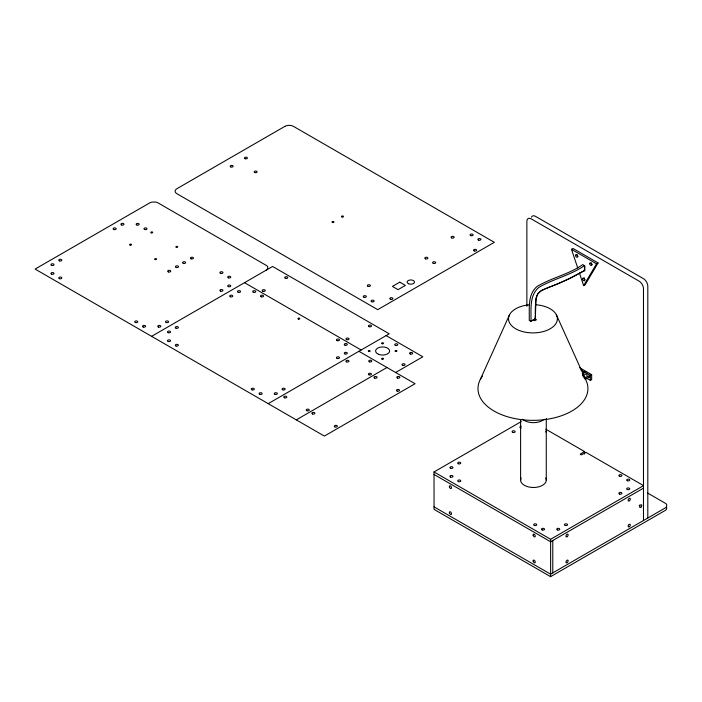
<?xml version="1.0" encoding="UTF-8"?>
<svg xmlns="http://www.w3.org/2000/svg" width="702" height="702" viewBox="0 0 702 702"><rect width="100%" height="100%" fill="white"/><g stroke="black" fill="none" stroke-linecap="round" stroke-linejoin="round"><path stroke-width="1.05" d="M535.275 314.127L535.301 309.249M535.31 308.924L535.652 301.527M480.335 379.405L509.564 314.698M579.475 273.166L583.652 285.609L596.542 263.812L598.06 262.934L572.99 248.447L571.472 249.324L577.737 267.98M598.06 262.934L585.161 284.74L583.652 285.609M584.871 270.832L584.871 265.847L582.739 264.61C568.752 274.438 551.509 277.79 537.056 286.469C527.246 294.814 529.641 308.941 529.238 320.349L530.966 321.349L535.284 318.831L536.047 298.701A12.013 6.932 -60 0 1 536.776 295.937A6.064 3.501 -60 0 1 537.899 293.752L541.514 290.567A26.641 15.383 -60 0 1 543.094 289.733L545.498 288.662M151.597 336.337L272.595 266.47L389.215 333.801L268.217 403.659M296.288 419.866L386.995 367.506M395.63 372.49L422.841 356.783L386.126 335.582M582.283 373.587L586.03 371.419M582.59 373.903L585.178 372.411M582.59 375.903L586.907 373.403L586.907 378.396L585.178 379.387M580.861 369.919L590.364 375.403L591.654 374.657L591.654 379.642L590.364 380.387L585.731 377.72M666.496 506.783A5.362 3.098 0 0 1 666.689 507.098L666.558 509.161A6.485 3.738 0 0 1 665.022 510.565L550.57 576.649L434.064 509.389L434.012 471.955L521.244 421.586M584.591 454.08L584.591 451.588L580.642 453.869A0.913 0.526 0 0 0 580.642 454.624A0.913 0.526 0 0 0 581.94 454.624L585.889 452.334L643.55 485.626L550.622 539.276L434.012 471.955M643.55 488.118L550.622 541.768L434.012 474.447M530.966 321.349C531.361 309.88 528.966 295.577 538.987 287.302C553.457 278.834 570.515 275.324 584.468 265.602L584.468 270.595L571.156 277.773L559.231 283.248M584.468 270.595L568.33 279.15L553.983 285.372M558.862 283.397L545.691 288.583M553.676 285.486L548.832 287.346M548.595 287.443L541.514 290.567A12.399 7.16 -60 0 0 539.452 292.006A6.143 3.545 -60 0 0 537.899 293.752L536.047 298.701A27.65 15.962 -60 0 0 535.661 301.527M534.74 318.743L536.468 319.735L534.74 320.735L533.011 319.735M579.624 367.708L591.654 374.657M545.84 429.212L584.591 451.588M647.534 492.988L665.321 503.264A5.362 3.098 0 0 1 666.689 504.606L666.558 506.668A6.485 3.738 0 0 1 665.022 508.072L550.57 574.157L550.57 576.649M244.524 282.687L361.144 350.008M358.915 351.298L415.066 383.713L324.368 436.082L35.1 269.077L149.552 202.992A6.485 3.738 0 0 1 151.992 202.106L155.563 202.027A5.362 3.098 0 0 1 157.897 202.817L266.356 265.444A5.362 3.098 0 0 1 267.716 266.786L267.594 268.848A6.485 3.738 0 0 1 266.058 270.252M434.012 506.862L550.622 574.192L550.622 539.276M571.472 249.324L596.542 263.812M556.326 314.698L585.547 379.405M535.284 318.831L535.275 315.76M647.806 518.085L647.806 286.17A6.107 3.528 60 0 0 643.488 278.694L535.503 216.348A6.107 3.528 60 0 0 531.484 217.199M643.488 520.577L643.488 288.662A6.107 3.528 60 0 0 639.162 281.186L531.186 218.849A6.107 3.528 60 0 0 526.869 221.341L526.869 306.239M590.364 375.403L590.364 380.387M582.59 370.91L582.59 374.903M552.781 540.522L552.781 572.946M546.27 418.489L546.27 480.08M520.612 419.568L520.612 480.08M592.155 264.4A1.465 0.842 60 0 1 591.277 262.873M578.123 256.309A1.465 0.842 60 0 1 577.018 254.475M585.108 279.782A1.465 0.842 60 0 1 584.213 277.641M589.311 376.158A0.974 0.562 60 0 1 589.25 375.903M639.425 505.045A1.527 0.877 -60 0 1 639.18 505.484M545.796 431.265A1.527 0.877 0 0 1 545.787 432.081M521.226 428.036A1.527 0.877 0 0 1 519.892 427.176A1.527 0.877 0 0 1 521.165 426.289M545.752 477.992A12.829 7.406 0 0 1 533.441 487.486A12.829 7.406 0 0 1 521.13 477.992M544.234 419.252A12.829 7.406 0 0 1 522.648 419.252M583.731 377.299A0.974 0.562 -60 0 1 584.898 376.632A0.974 0.562 -60 0 1 584.415 378.132M582.95 375.43A54.975 31.739 0 0 1 533.599 420.349A54.975 31.739 0 0 1 482.414 376.123M536.425 304.826A24.43 14.11 0 0 1 553.501 326.421A24.43 14.11 0 0 1 512.39 326.421A24.43 14.11 0 0 1 529.466 304.826M284.854 126.378L176.878 188.724A6.107 3.528 0 0 0 176.878 193.708L377.711 309.661L494.331 242.33L293.489 126.378A6.107 3.528 0 0 0 284.854 126.378M399.78 282.169L392.436 286.407L398.052 289.654L405.387 285.416L399.78 282.169M567.33 562.504A1.527 0.877 -60 0 0 567.813 560.143A1.527 0.877 -60 0 0 566.005 561.74A1.527 0.877 -60 0 0 567.33 562.504M629.501 526.614A1.527 0.877 -60 0 0 629.984 524.254A1.527 0.877 -60 0 0 628.176 525.851A1.527 0.877 -60 0 0 629.501 526.614M640.926 507.195A1.527 0.877 -60 0 0 641.461 504.817A1.527 0.877 -60 0 0 639.645 506.37A1.527 0.877 -60 0 0 640.926 507.195M629.501 500.684A1.527 0.877 -60 0 0 629.984 498.315A1.527 0.877 -60 0 0 628.176 499.921A1.527 0.877 -60 0 0 629.501 500.684M567.33 536.574A1.527 0.877 -60 0 0 567.813 534.204A1.527 0.877 -60 0 0 566.005 535.81A1.527 0.877 -60 0 0 567.33 536.574M449.377 512.741A1.527 0.877 60 0 0 451.149 514.452A1.527 0.877 60 0 0 450.781 512.127A1.527 0.877 60 0 0 449.377 512.741M449.377 486.802A1.527 0.877 60 0 0 451.149 488.522A1.527 0.877 60 0 0 450.781 486.188A1.527 0.877 60 0 0 449.377 486.802M533.134 561.1A1.527 0.877 60 0 0 534.906 562.811A1.527 0.877 60 0 0 534.547 560.486A1.527 0.877 60 0 0 533.134 561.1M533.134 535.161A1.527 0.877 60 0 0 534.906 536.881A1.527 0.877 60 0 0 534.547 534.547A1.527 0.877 60 0 0 533.134 535.161M512.811 432.414A1.527 0.877 0 0 0 515.145 431.695A1.527 0.877 0 0 0 512.89 430.888A1.527 0.877 0 0 0 512.811 432.414M458.406 463.785A1.527 0.877 0 0 0 460.775 463.109A1.527 0.877 0 0 0 458.582 462.258A1.527 0.877 0 0 0 458.406 463.785M450.596 468.287A1.527 0.877 0 0 0 452.974 467.62A1.527 0.877 0 0 0 450.781 466.769A1.527 0.877 0 0 0 450.596 468.287M450.596 477.07A1.527 0.877 0 0 0 452.974 476.404A1.527 0.877 0 0 0 450.781 475.552A1.527 0.877 0 0 0 450.596 477.07M458.406 481.581A1.527 0.877 0 0 0 460.775 480.905A1.527 0.877 0 0 0 458.582 480.054A1.527 0.877 0 0 0 458.406 481.581M619.55 494.05A1.527 0.877 0 0 0 621.919 493.374A1.527 0.877 0 0 0 619.726 492.523A1.527 0.877 0 0 0 619.55 494.05M627.351 489.54A1.527 0.877 0 0 0 629.729 488.873A1.527 0.877 0 0 0 627.527 488.022A1.527 0.877 0 0 0 627.351 489.54M627.351 480.756A1.527 0.877 0 0 0 629.729 480.089A1.527 0.877 0 0 0 627.527 479.238A1.527 0.877 0 0 0 627.351 480.756M619.55 476.254A1.527 0.877 0 0 0 621.919 475.579A1.527 0.877 0 0 0 619.726 474.727A1.527 0.877 0 0 0 619.55 476.254M534.406 525.456A1.527 0.877 0 0 0 536.74 524.727A1.527 0.877 0 0 0 534.485 523.929A1.527 0.877 0 0 0 534.406 525.456M542.216 529.957A1.527 0.877 0 0 0 544.541 529.238A1.527 0.877 0 0 0 542.295 528.431A1.527 0.877 0 0 0 542.216 529.957M557.432 529.957A1.527 0.877 0 0 0 559.757 529.238A1.527 0.877 0 0 0 557.511 528.431A1.527 0.877 0 0 0 557.432 529.957M565.233 525.456A1.527 0.877 0 0 0 567.558 524.727A1.527 0.877 0 0 0 565.312 523.929A1.527 0.877 0 0 0 565.233 525.456M402.737 365.356A1.527 0.877 0 0 0 405.063 364.636A1.527 0.877 0 0 0 402.816 363.829A1.527 0.877 0 0 0 402.737 365.356M410.328 354.01A1.527 0.877 0 0 0 412.653 353.29A1.527 0.877 0 0 0 410.407 352.483A1.527 0.877 0 0 0 410.328 354.01M395.428 345.41A1.527 0.877 0 0 0 397.753 344.682A1.527 0.877 0 0 0 395.507 343.883A1.527 0.877 0 0 0 395.428 345.41M378.492 354.291A7.02 4.054 0 0 0 389.601 351.421A7.02 4.054 0 0 0 379.756 347.297A7.02 4.054 0 0 0 378.492 354.291M382.099 343.708A0.913 0.526 0 0 0 383.529 343.313A0.913 0.526 0 0 0 382.221 342.795A0.913 0.526 0 0 0 382.099 343.708M395.489 351.439A0.913 0.526 0 0 0 396.92 351.044A0.913 0.526 0 0 0 395.612 350.526A0.913 0.526 0 0 0 395.489 351.439M368.708 351.439A0.913 0.526 0 0 0 370.138 351.044A0.913 0.526 0 0 0 368.831 350.526A0.913 0.526 0 0 0 368.708 351.439M382.099 359.17A0.913 0.526 0 0 0 383.529 358.775A0.913 0.526 0 0 0 382.221 358.257A0.913 0.526 0 0 0 382.099 359.17M582.642 279.106A1.465 0.842 60 0 0 584.318 280.818A1.465 0.842 60 0 0 584.038 278.606A1.465 0.842 60 0 0 582.642 279.106M575.517 255.537A1.465 0.842 60 0 0 577.193 257.248A1.465 0.842 60 0 0 576.912 255.037A1.465 0.842 60 0 0 575.517 255.537M589.768 263.768A1.465 0.842 60 0 0 591.444 265.479A1.465 0.842 60 0 0 591.163 263.268A1.465 0.842 60 0 0 589.768 263.768M587.951 376.632A0.974 0.562 60 0 0 589.066 377.773A0.974 0.562 60 0 0 588.881 376.298A0.974 0.562 60 0 0 587.951 376.632M334.924 426.93A1.527 0.877 0 0 0 337.346 426.307A1.527 0.877 0 0 0 335.205 425.412A1.527 0.877 0 0 0 334.924 426.93M397.227 391.093A1.527 0.877 0 0 0 399.517 390.33A1.527 0.877 0 0 0 397.227 389.566A1.527 0.877 0 0 0 397.227 391.093M397.543 378.053A1.527 0.877 0 0 0 399.868 377.325A1.527 0.877 0 0 0 397.622 376.526A1.527 0.877 0 0 0 397.543 378.053M374.631 378.08A1.527 0.877 0 0 0 377.053 377.457A1.527 0.877 0 0 0 374.912 376.553A1.527 0.877 0 0 0 374.631 378.08M312.469 413.969A1.527 0.877 0 0 0 314.882 413.346A1.527 0.877 0 0 0 312.741 412.451A1.527 0.877 0 0 0 312.469 413.969M369.471 361.846A1.527 0.877 0 0 0 371.797 361.118A1.527 0.877 0 0 0 369.542 360.319A1.527 0.877 0 0 0 369.471 361.846M369.024 374.833A1.527 0.877 0 0 0 371.437 374.21A1.527 0.877 0 0 0 369.296 373.315A1.527 0.877 0 0 0 369.024 374.833M306.853 410.723A1.527 0.877 0 0 0 309.266 410.1A1.527 0.877 0 0 0 307.125 409.205A1.527 0.877 0 0 0 306.853 410.723M220.577 291.137A1.527 0.877 0 0 0 222.955 290.461A1.527 0.877 0 0 0 220.761 289.61A1.527 0.877 0 0 0 220.577 291.137M228.387 286.635A1.527 0.877 0 0 0 230.756 285.96A1.527 0.877 0 0 0 228.562 285.109A1.527 0.877 0 0 0 228.387 286.635M228.387 277.843A1.527 0.877 0 0 0 230.756 277.176A1.527 0.877 0 0 0 228.562 276.325A1.527 0.877 0 0 0 228.387 277.843M220.577 273.341A1.527 0.877 0 0 0 222.955 272.666A1.527 0.877 0 0 0 220.761 271.814A1.527 0.877 0 0 0 220.577 273.341M135.442 322.543A1.527 0.877 0 0 0 137.776 321.814A1.527 0.877 0 0 0 135.521 321.016A1.527 0.877 0 0 0 135.442 322.543M143.243 327.044A1.527 0.877 0 0 0 145.577 326.325A1.527 0.877 0 0 0 143.322 325.517A1.527 0.877 0 0 0 143.243 327.044M158.459 327.044A1.527 0.877 0 0 0 160.793 326.325A1.527 0.877 0 0 0 158.547 325.517A1.527 0.877 0 0 0 158.459 327.044M166.269 322.543A1.527 0.877 0 0 0 168.594 321.814A1.527 0.877 0 0 0 166.348 321.016A1.527 0.877 0 0 0 166.269 322.543M176.334 247.323A0.913 0.526 0 0 0 177.72 246.876A0.913 0.526 0 0 0 176.36 246.411A0.913 0.526 0 0 0 176.334 247.323M151.29 232.862A0.913 0.526 0 0 0 152.676 232.415A0.913 0.526 0 0 0 151.307 231.941A0.913 0.526 0 0 0 151.29 232.862M130.124 245.077A0.913 0.526 0 0 0 131.511 244.638A0.913 0.526 0 0 0 130.151 244.164A0.913 0.526 0 0 0 130.124 245.077M155.177 259.547A0.913 0.526 0 0 0 156.564 259.099A0.913 0.526 0 0 0 155.195 258.626A0.913 0.526 0 0 0 155.177 259.547M144.673 229.501A1.527 0.877 0 0 0 146.999 228.782A1.527 0.877 0 0 0 144.752 227.983A1.527 0.877 0 0 0 144.673 229.501M136.864 225A1.527 0.877 0 0 0 139.198 224.28A1.527 0.877 0 0 0 136.943 223.473A1.527 0.877 0 0 0 136.864 225M121.648 225A1.527 0.877 0 0 0 123.982 224.28A1.527 0.877 0 0 0 121.727 223.473A1.527 0.877 0 0 0 121.648 225M113.847 229.501A1.527 0.877 0 0 0 116.181 228.782A1.527 0.877 0 0 0 113.926 227.983A1.527 0.877 0 0 0 113.847 229.501M59.433 260.872A1.527 0.877 0 0 0 61.811 260.205A1.527 0.877 0 0 0 59.617 259.354A1.527 0.877 0 0 0 59.433 260.872M51.632 265.382A1.527 0.877 0 0 0 54.01 264.707A1.527 0.877 0 0 0 51.816 263.855A1.527 0.877 0 0 0 51.632 265.382M51.632 274.166A1.527 0.877 0 0 0 54.01 273.49A1.527 0.877 0 0 0 51.816 272.639A1.527 0.877 0 0 0 51.632 274.166M59.433 278.668A1.527 0.877 0 0 0 61.811 278.001A1.527 0.877 0 0 0 59.617 277.15A1.527 0.877 0 0 0 59.433 278.668M168.366 271.928A1.527 0.877 0 0 0 170.735 271.253A1.527 0.877 0 0 0 168.541 270.402A1.527 0.877 0 0 0 168.366 271.928M176.167 267.427A1.527 0.877 0 0 0 178.545 266.751A1.527 0.877 0 0 0 176.351 265.9A1.527 0.877 0 0 0 176.167 267.427M191.067 258.819A1.527 0.877 0 0 0 193.445 258.152A1.527 0.877 0 0 0 191.251 257.301A1.527 0.877 0 0 0 191.067 258.819M183.266 263.329A1.527 0.877 0 0 0 185.644 262.653A1.527 0.877 0 0 0 183.441 261.802A1.527 0.877 0 0 0 183.266 263.329M298.42 319.085A0.913 0.526 0 0 0 299.798 318.629A0.913 0.526 0 0 0 298.42 318.173A0.913 0.526 0 0 0 298.42 319.085M261.232 296.797A1.527 0.877 0 0 0 263.557 296.077A1.527 0.877 0 0 0 261.311 295.27A1.527 0.877 0 0 0 261.232 296.797M253.422 292.295A1.527 0.877 0 0 0 255.756 291.567A1.527 0.877 0 0 0 253.501 290.768A1.527 0.877 0 0 0 253.422 292.295M238.206 292.295A1.527 0.877 0 0 0 240.54 291.567A1.527 0.877 0 0 0 238.285 290.768A1.527 0.877 0 0 0 238.206 292.295M230.405 296.797A1.527 0.877 0 0 0 232.731 296.077A1.527 0.877 0 0 0 230.484 295.27A1.527 0.877 0 0 0 230.405 296.797M175.991 328.167A1.527 0.877 0 0 0 178.369 327.492A1.527 0.877 0 0 0 176.176 326.641A1.527 0.877 0 0 0 175.991 328.167M168.19 332.669A1.527 0.877 0 0 0 170.568 332.002A1.527 0.877 0 0 0 168.375 331.151A1.527 0.877 0 0 0 168.19 332.669M168.19 341.462A1.527 0.877 0 0 0 170.568 340.786A1.527 0.877 0 0 0 168.375 339.935A1.527 0.877 0 0 0 168.19 341.462M175.991 345.963A1.527 0.877 0 0 0 178.369 345.287A1.527 0.877 0 0 0 176.176 344.436A1.527 0.877 0 0 0 175.991 345.963M337.135 358.432A1.527 0.877 0 0 0 339.514 357.757A1.527 0.877 0 0 0 337.32 356.906A1.527 0.877 0 0 0 337.135 358.432M344.945 353.922A1.527 0.877 0 0 0 347.315 353.255A1.527 0.877 0 0 0 345.121 352.404A1.527 0.877 0 0 0 344.945 353.922M344.945 345.138A1.527 0.877 0 0 0 347.315 344.471A1.527 0.877 0 0 0 345.121 343.62A1.527 0.877 0 0 0 344.945 345.138M337.135 340.637A1.527 0.877 0 0 0 339.514 339.961A1.527 0.877 0 0 0 337.32 339.11A1.527 0.877 0 0 0 337.135 340.637M252 389.838A1.527 0.877 0 0 0 254.335 389.11A1.527 0.877 0 0 0 252.079 388.311A1.527 0.877 0 0 0 252 389.838M259.801 394.34A1.527 0.877 0 0 0 262.136 393.62A1.527 0.877 0 0 0 259.88 392.813A1.527 0.877 0 0 0 259.801 394.34M275.017 394.34A1.527 0.877 0 0 0 277.351 393.62A1.527 0.877 0 0 0 275.096 392.813A1.527 0.877 0 0 0 275.017 394.34M282.827 389.838A1.527 0.877 0 0 0 285.152 389.11A1.527 0.877 0 0 0 282.906 388.311A1.527 0.877 0 0 0 282.827 389.838M285.416 278.334A1.527 0.877 0 0 0 287.75 277.606A1.527 0.877 0 0 0 285.495 276.807A1.527 0.877 0 0 0 285.416 278.334M262.96 291.295A1.527 0.877 0 0 0 265.286 290.575A1.527 0.877 0 0 0 263.031 289.768A1.527 0.877 0 0 0 262.96 291.295M369.182 326.693A1.527 0.877 0 0 0 371.507 325.965A1.527 0.877 0 0 0 369.252 325.166A1.527 0.877 0 0 0 369.182 326.693M346.718 339.654A1.527 0.877 0 0 0 349.052 338.934A1.527 0.877 0 0 0 346.797 338.127A1.527 0.877 0 0 0 346.718 339.654M346.56 361.863A1.527 0.877 0 0 0 348.973 361.24A1.527 0.877 0 0 0 346.832 360.345A1.527 0.877 0 0 0 346.56 361.863M284.398 397.762A1.527 0.877 0 0 0 286.811 397.139A1.527 0.877 0 0 0 284.67 396.244A1.527 0.877 0 0 0 284.398 397.762M433.292 263.355A1.527 0.877 0 0 0 435.67 262.68A1.527 0.877 0 0 0 433.467 261.828A1.527 0.877 0 0 0 433.292 263.355M425.491 258.845A1.527 0.877 0 0 0 427.86 258.178A1.527 0.877 0 0 0 425.666 257.318A1.527 0.877 0 0 0 425.491 258.845M245.068 158.705A1.465 0.842 0 0 0 247.385 158.108A1.465 0.842 0 0 0 245.331 157.248A1.465 0.842 0 0 0 245.068 158.705M230.818 166.936A1.465 0.842 0 0 0 233.134 166.339A1.465 0.842 0 0 0 231.081 165.479A1.465 0.842 0 0 0 230.818 166.936M254.791 172.543A1.465 0.842 0 0 0 257.107 171.946A1.465 0.842 0 0 0 255.054 171.086A1.465 0.842 0 0 0 254.791 172.543M390.487 299.289A1.527 0.877 0 0 0 392.857 298.613A1.527 0.877 0 0 0 390.654 297.771A1.527 0.877 0 0 0 390.487 299.289M371.753 301.772A1.527 0.877 0 0 0 374.14 301.114A1.527 0.877 0 0 0 371.955 300.245A1.527 0.877 0 0 0 371.753 301.772M364.005 297.279A1.527 0.877 0 0 0 366.339 296.569A1.527 0.877 0 0 0 364.101 295.761A1.527 0.877 0 0 0 364.005 297.279M368.023 286.319A1.527 0.877 0 0 0 370.393 285.644A1.527 0.877 0 0 0 368.199 284.801A1.527 0.877 0 0 0 368.023 286.319M408.669 283.783A3.668 2.115 0 0 0 414.47 282.283A3.668 2.115 0 0 0 409.327 280.133A3.668 2.115 0 0 0 408.669 283.783M474.245 250.93A1.527 0.877 0 0 0 476.614 250.254A1.527 0.877 0 0 0 474.42 249.403A1.527 0.877 0 0 0 474.245 250.93M470.761 235.626A1.527 0.877 0 0 0 473.122 234.933A1.527 0.877 0 0 0 470.91 234.099A1.527 0.877 0 0 0 470.761 235.626M478.615 240.145A1.527 0.877 0 0 0 480.923 239.408A1.527 0.877 0 0 0 478.659 238.619A1.527 0.877 0 0 0 478.615 240.145M451.79 237.96A1.527 0.877 0 0 0 454.159 237.285A1.527 0.877 0 0 0 451.956 236.442A1.527 0.877 0 0 0 451.79 237.96M332.397 222.446A0.974 0.562 0 0 0 333.941 222.051A0.974 0.562 0 0 0 332.572 221.472A0.974 0.562 0 0 0 332.397 222.446M341.988 216.988A0.974 0.562 0 0 0 343.453 216.506A0.974 0.562 0 0 0 341.988 216.014A0.974 0.562 0 0 0 341.988 216.988"/></g></svg>
